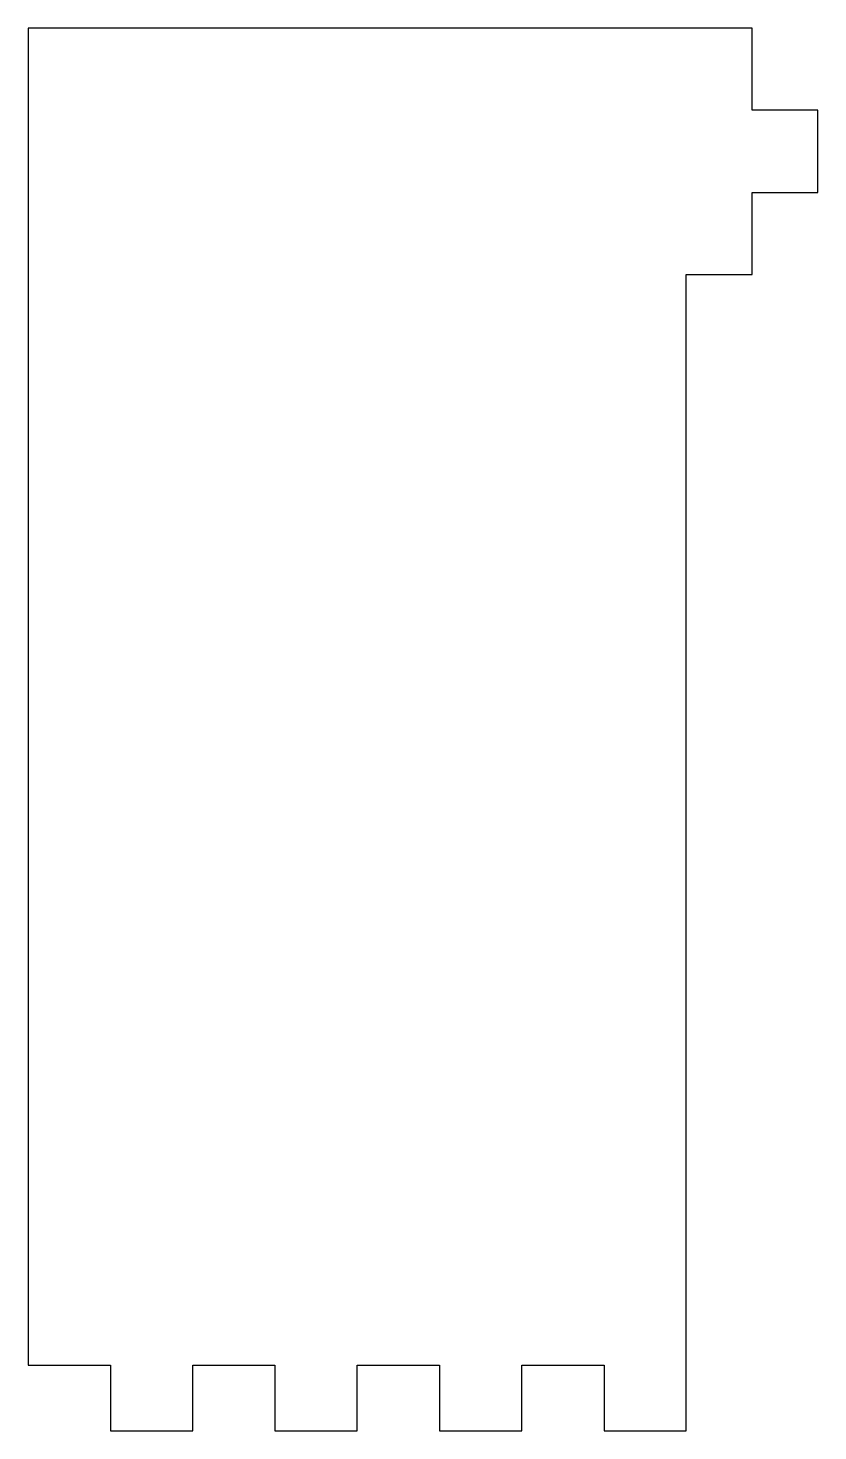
# Model space of a CAD drawing. Header units: millimetres. Extents: x -33 to 39, y -63 to 65.
import ezdxf

# ---------------------------------------------------------------- set-up
doc = ezdxf.new("R2010")
doc.units = ezdxf.units.MM
doc.layers.get('0').update_dxf_attribs({"linetype": 'CONTINUOUS'})

msp = doc.modelspace()

# ---------------------------------------------------------------- linework, layer by layer
msp.add_lwpolyline([(33.32, 65.09), (-32.68, 65.09), (-32.68, -56.91), (-25.18, -56.91), (-25.18, -62.91), (-17.68, -62.91), (-17.68, -56.91), (-10.18, -56.91), (-10.18, -62.91), (-2.68, -62.91), (-2.68, -56.91), (4.82, -56.91), (4.82, -62.91), (12.32, -62.91), (12.32, -56.91), (19.82, -56.91), (19.82, -62.91), (27.32, -62.91), (27.32, 42.59), (33.32, 42.59), (33.32, 50.09), (39.32, 50.09), (39.32, 57.59), (33.32, 57.59)], close=True)

doc.saveas('drawing.dxf')
